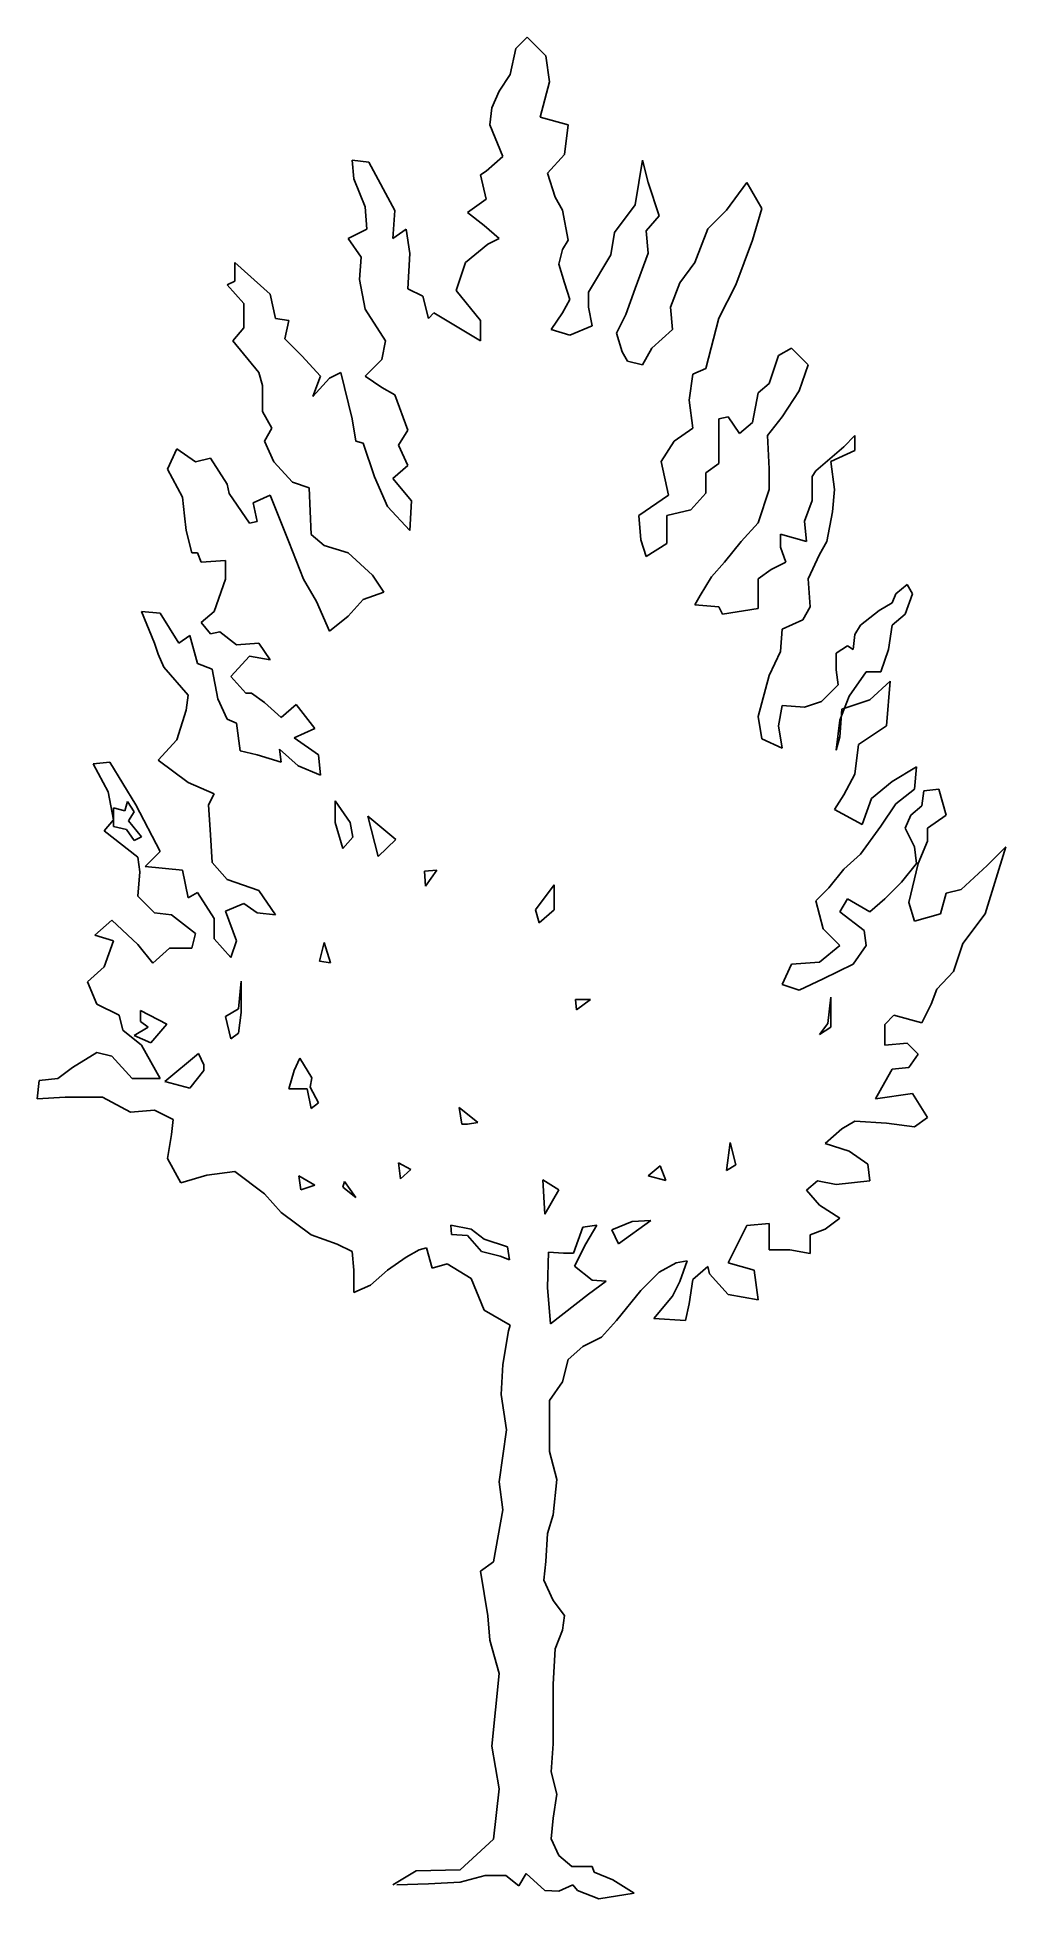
# Model space of a CAD drawing. Extents: x 1775 to 4046, y 360 to 4729.
import ezdxf

# ---------------------------------------------------------------- set-up
doc = ezdxf.new("R2010")
doc.units = 0
doc.header["$MEASUREMENT"] = 0
doc.layers.get('0').update_dxf_attribs({"linetype": 'CONTINUOUS'})

msp = doc.modelspace()

# ---------------------------------------------------------------- linework, layer by layer
at = {"color": 7, "linetype": 'Continuous'}
for p, q in [((2897.1102, 4702.7953), (2923.3145, 4729.0003)), ((2923.3145, 4729.0003), (2966.9887, 4685.3257)), ((2884.0079, 4641.6516), (2897.1102, 4702.7953)), ((2966.9887, 4685.3257), (2975.7234, 4624.1817)), ((2857.8033, 4602.3446), (2884.0079, 4641.6516)), ((2840.3335, 4563.0377), (2857.8033, 4602.3446)), ((2975.7234, 4624.1817), (2953.8864, 4541.2006)), ((2835.9662, 4523.7314), (2840.3335, 4563.0377)), ((2866.538, 4449.485), (2835.9662, 4523.7314)), ((2953.8864, 4541.2006), (3019.398, 4523.7314)), ((3019.398, 4523.7314), (3010.6628, 4453.8522)), ((2517.1447, 4396.5304), (2512.7773, 4440.2046)), ((2512.7773, 4440.2046), (2552.0841, 4435.837)), ((2552.0841, 4435.837), (2613.2279, 4322.284)), ((2814.1291, 4405.8108), (2827.2314, 4414.546)), ((2827.2314, 4414.546), (2866.538, 4449.485)), ((3010.6628, 4453.8522), (2971.3562, 4410.1784)), ((3176.6248, 4335.9324), (3194.0943, 4440.7503)), ((3194.0943, 4440.7503), (3207.1966, 4388.3413)), ((2543.3493, 4331.0188), (2517.1447, 4396.5304)), ((2827.2314, 4349.0347), (2814.1291, 4405.8108)), ((2971.3562, 4410.1784), (2988.8258, 4353.4019)), ((3207.1966, 4388.3413), (3233.4013, 4309.7277)), ((3390.6281, 4322.8301), (3438.6698, 4388.3413)), ((3438.6698, 4388.3413), (3473.6092, 4327.1976)), ((2547.7165, 4278.6099), (2543.3493, 4331.0188)), ((2783.5571, 4317.9168), (2827.2314, 4349.0347)), ((2988.8258, 4353.4019), (3006.2956, 4322.8301)), ((3128.5834, 4270.4211), (3176.6248, 4335.9324)), ((3473.6092, 4327.1976), (3451.7721, 4252.9513)), ((2613.2279, 4322.284), (2608.8604, 4256.7728)), ((2822.8638, 4287.3446), (2783.5571, 4317.9168)), ((2857.8033, 4256.7728), (2822.8638, 4287.3446)), ((3006.2956, 4322.8301), (3019.398, 4252.9513)), ((3233.4013, 4309.7277), (3202.8291, 4274.7883)), ((3346.9542, 4279.1559), (3390.6281, 4322.8301)), ((2504.0425, 4256.7728), (2547.7165, 4278.6099)), ((2534.6144, 4213.0986), (2504.0425, 4256.7728)), ((2608.8604, 4256.7728), (2639.4324, 4278.6099)), ((2639.4324, 4278.6099), (2648.1672, 4221.8334)), ((2779.1897, 4199.9963), (2831.5986, 4243.6705)), ((2831.5986, 4243.6705), (2857.8033, 4256.7728)), ((3019.398, 4252.9513), (3006.2956, 4231.1142)), ((3119.8483, 4218.0122), (3128.5834, 4270.4211)), ((3202.8291, 4274.7883), (3207.1966, 4222.3794)), ((3316.3824, 4200.5423), (3346.9542, 4279.1559)), ((3451.7721, 4252.9513), (3412.4655, 4148.1334)), ((2237.6299, 4156.3221), (2237.6299, 4199.9963)), ((2237.6299, 4199.9963), (2320.6109, 4125.7503)), ((2530.247, 4160.6893), (2534.6144, 4213.0986)), ((2648.1672, 4221.8334), (2643.7998, 4138.8526)), ((2757.3526, 4134.485), (2779.1897, 4199.9963)), ((3006.2956, 4231.1142), (2997.5605, 4196.1751)), ((2997.5605, 4196.1751), (3010.6628, 4152.5006)), ((3067.4393, 4130.6639), (3119.8483, 4218.0122)), ((3207.1966, 4222.3794), (3176.6248, 4139.3986)), ((3281.4426, 4152.5006), (3316.3824, 4200.5423)), ((2220.1602, 4147.5874), (2237.6299, 4156.3221)), ((2543.3493, 4090.8109), (2530.247, 4160.6893)), ((3010.6628, 4152.5006), (3023.7652, 4113.194)), ((3259.6055, 4095.7245), (3281.4426, 4152.5006)), ((2259.467, 4103.9132), (2220.1602, 4147.5874)), ((2320.6109, 4125.7503), (2333.7132, 4068.9741)), ((2643.7998, 4138.8526), (2678.7392, 4121.3827)), ((2678.7392, 4121.3827), (2691.8413, 4068.9741)), ((2814.1291, 4064.6062), (2757.3526, 4134.485)), ((3023.7652, 4113.194), (3006.2956, 4082.6221)), ((3067.4393, 4095.7245), (3067.4393, 4130.6639)), ((3176.6248, 4139.3986), (3154.7877, 4078.2546)), ((3412.4655, 4148.1334), (3373.1585, 4069.5198)), ((2259.467, 4047.1367), (2259.467, 4103.9132)), ((2333.7132, 4068.9741), (2364.2851, 4064.6062)), ((2364.2851, 4064.6062), (2355.5503, 4020.932)), ((2591.3908, 4016.5648), (2543.3493, 4090.8109)), ((2691.8413, 4068.9741), (2704.9437, 4082.0761)), ((2704.9437, 4082.0761), (2814.1291, 4016.5648)), ((2814.1291, 4016.5648), (2814.1291, 4064.6062)), ((3006.2956, 4082.6221), (2980.091, 4043.3152)), ((3076.1741, 4052.0503), (3067.4393, 4095.7245)), ((3154.7877, 4078.2546), (3132.9506, 4034.5804)), ((3263.9731, 4043.3152), (3259.6055, 4095.7245)), ((3373.1585, 4069.5198), (3342.5867, 3951.5993)), ((2233.2625, 4016.5648), (2259.467, 4047.1367)), ((2355.5503, 4020.932), (2394.8571, 3981.6254)), ((2980.091, 4043.3152), (3023.7652, 4030.2132)), ((3023.7652, 4030.2132), (3076.1741, 4052.0503)), ((3132.9506, 4034.5804), (3146.0529, 3990.9062)), ((3215.9314, 3999.6413), (3263.9731, 4043.3152)), ((2294.4064, 3942.3185), (2233.2625, 4016.5648)), ((2394.8571, 3981.6254), (2438.5311, 3933.5841)), ((2582.6559, 3972.8907), (2591.3908, 4016.5648)), ((3146.0529, 3990.9062), (3159.1552, 3969.0691)), ((3194.0943, 3960.3344), (3215.9314, 3999.6413)), ((3491.0791, 3916.6602), (3512.9158, 3982.1715)), ((3512.9158, 3982.1715), (3543.488, 3999.6413)), ((3543.488, 3999.6413), (3582.7946, 3960.3344)), ((2303.1412, 3911.7466), (2294.4064, 3942.3185)), ((2438.5311, 3933.5841), (2421.0616, 3885.5423)), ((2460.3682, 3929.2165), (2486.5726, 3942.3185)), ((2486.5726, 3942.3185), (2512.7773, 3833.133)), ((2543.3493, 3933.5841), (2582.6559, 3972.8907)), ((2582.6559, 3907.3794), (2543.3493, 3933.5841)), ((3159.1552, 3969.0691), (3194.0943, 3960.3344)), ((3312.0148, 3938.4973), (3303.2801, 3877.3536)), ((3342.5867, 3951.5993), (3312.0148, 3938.4973)), ((3582.7946, 3960.3344), (3560.9575, 3899.1907)), ((2303.1412, 3850.6029), (2303.1412, 3911.7466)), ((2421.0616, 3885.5423), (2460.3682, 3929.2165)), ((2613.2279, 3889.9099), (2582.6559, 3907.3794)), ((2643.7998, 3806.9288), (2613.2279, 3889.9099)), ((3451.7721, 3824.9443), (3464.8744, 3894.8231)), ((3464.8744, 3894.8231), (3491.0791, 3916.6602)), ((3560.9575, 3899.1907), (3521.6509, 3838.0466)), ((2324.9783, 3811.296), (2303.1412, 3850.6029)), ((3303.2801, 3877.3536), (3312.0148, 3811.8423)), ((2307.5086, 3780.7241), (2324.9783, 3811.296)), ((2512.7773, 3833.133), (2521.512, 3780.7241)), ((2621.9627, 3771.9893), (2643.7998, 3806.9288)), ((3312.0148, 3811.8423), (3268.3407, 3781.2701)), ((3373.1585, 3833.6794), (3394.9956, 3838.0466)), ((3373.1585, 3776.9026), (3373.1585, 3833.6794)), ((3394.9956, 3838.0466), (3421.2003, 3798.74)), ((3421.2003, 3798.74), (3451.7721, 3824.9443)), ((3521.6509, 3838.0466), (3486.7115, 3794.3725)), ((2080.403, 3715.2132), (2102.24, 3763.2546)), ((2102.24, 3763.2546), (2145.9142, 3732.6827)), ((2329.3457, 3732.6827), (2307.5086, 3780.7241)), ((2521.512, 3780.7241), (2538.9817, 3776.3569)), ((2538.9817, 3776.3569), (2565.1864, 3697.7433)), ((2643.7998, 3723.9476), (2621.9627, 3771.9893)), ((3268.3407, 3781.2701), (3237.7688, 3733.2284)), ((3373.1585, 3728.8612), (3373.1585, 3776.9026)), ((3486.7115, 3794.3725), (3491.0791, 3715.7589)), ((3600.2645, 3711.3913), (3665.7758, 3768.1682)), ((3691.98, 3759.4331), (3635.2036, 3733.2284)), ((3665.7758, 3768.1682), (3691.98, 3794.3725)), ((3691.98, 3794.3725), (3691.98, 3759.4331)), ((2115.3422, 3649.702), (2080.403, 3715.2132)), ((2145.9142, 3732.6827), (2180.8534, 3741.4175)), ((2180.8534, 3741.4175), (2220.1602, 3680.2735)), ((2373.0198, 3684.641), (2329.3457, 3732.6827)), ((2608.8604, 3693.3758), (2643.7998, 3723.9476)), ((3237.7688, 3733.2284), (3255.2383, 3654.6152)), ((3342.5867, 3707.0241), (3373.1585, 3728.8612)), ((3491.0791, 3715.7589), (3491.0791, 3667.7172)), ((3635.2036, 3733.2284), (3643.9387, 3667.7172)), ((2220.1602, 3680.2735), (2224.5276, 3658.4364)), ((2412.3266, 3671.5387), (2373.0198, 3684.641)), ((2416.694, 3562.3533), (2412.3266, 3671.5387)), ((2565.1864, 3697.7433), (2595.7582, 3627.8645)), ((2652.5347, 3640.9668), (2608.8604, 3693.3758)), ((3342.5867, 3658.9827), (3342.5867, 3707.0241)), ((3591.5294, 3698.2894), (3600.2645, 3711.3913)), ((3591.5294, 3641.5129), (3591.5294, 3698.2894)), ((2119.7096, 3606.0274), (2115.3422, 3649.702)), ((2224.5276, 3658.4364), (2272.5692, 3588.5579)), ((2281.3041, 3636.5993), (2320.6109, 3654.0692)), ((2290.0389, 3592.9251), (2281.3041, 3636.5993)), ((2320.6109, 3654.0692), (2364.2851, 3544.8837)), ((2595.7582, 3627.8645), (2648.1672, 3571.088)), ((2648.1672, 3571.088), (2652.5347, 3640.9668)), ((3255.2383, 3654.6152), (3185.3595, 3606.5735)), ((3307.6473, 3619.6758), (3342.5867, 3658.9827)), ((3491.0791, 3667.7172), (3464.8744, 3589.1039)), ((3574.0599, 3593.4711), (3591.5294, 3641.5129)), ((3643.9387, 3667.7172), (3639.5711, 3615.3086)), ((2124.0771, 3571.088), (2119.7096, 3606.0274)), ((2272.5692, 3588.5579), (2290.0389, 3592.9251)), ((3185.3595, 3606.5735), (3189.7271, 3549.7973)), ((3250.8711, 3606.5735), (3307.6473, 3619.6758)), ((3250.8711, 3541.0622), (3250.8711, 3606.5735)), ((3464.8744, 3589.1039), (3425.5678, 3545.4298)), ((3578.4274, 3545.4298), (3574.0599, 3593.4711)), ((3639.5711, 3615.3086), (3626.4688, 3545.4298)), ((2137.1793, 3518.6791), (2124.0771, 3571.088)), ((2364.2851, 3544.8837), (2399.2243, 3457.5354)), ((2447.266, 3536.1486), (2416.694, 3562.3533)), ((3189.7271, 3549.7973), (3202.8291, 3510.4904)), ((3202.8291, 3510.4904), (3250.8711, 3541.0622)), ((3425.5678, 3545.4298), (3386.2609, 3497.388)), ((3517.2834, 3532.3271), (3517.2834, 3562.8993)), ((3517.2834, 3562.8993), (3578.4274, 3545.4298)), ((3626.4688, 3545.4298), (3608.9993, 3514.8576)), ((2150.2816, 3518.6791), (2137.1793, 3518.6791)), ((2159.0164, 3496.842), (2150.2816, 3518.6791)), ((2215.7928, 3501.2096), (2159.0164, 3496.842)), ((2215.7928, 3457.5354), (2215.7928, 3501.2096)), ((2504.0425, 3518.6791), (2447.266, 3536.1486)), ((2560.8188, 3466.2702), (2504.0425, 3518.6791)), ((3386.2609, 3497.388), (3355.689, 3462.449)), ((3495.4463, 3479.9185), (3530.3857, 3497.388)), ((3530.3857, 3497.388), (3517.2834, 3532.3271)), ((3608.9993, 3514.8576), (3582.7946, 3458.0814)), ((2189.5882, 3381.6516), (2215.7928, 3457.5354)), ((2399.2243, 3457.5354), (2429.7963, 3405.1261)), ((2587.0233, 3426.9632), (2560.8188, 3466.2702)), ((3355.689, 3462.449), (3329.4844, 3418.7745)), ((3464.8744, 3458.0814), (3495.4463, 3479.9185)), ((3464.8744, 3414.4073), (3464.8744, 3458.0814)), ((3582.7946, 3458.0814), (3587.1622, 3392.5702)), ((2504.0425, 3370.1871), (2538.9817, 3409.4937)), ((2538.9817, 3409.4937), (2587.0233, 3426.9632)), ((3329.4844, 3418.7745), (3316.3824, 3396.9374)), ((3464.8744, 3388.2026), (3464.8744, 3414.4073)), ((3779.3284, 3401.3049), (3788.0635, 3423.142)), ((3788.0635, 3423.142), (3814.2678, 3444.9791)), ((3827.3701, 3423.142), (3809.9006, 3375.1006)), ((3814.2678, 3444.9791), (3827.3701, 3423.142)), ((2049.8309, 3307.4053), (2019.2591, 3381.6516)), ((2019.2591, 3381.6516), (2062.9332, 3377.2841)), ((2062.9332, 3377.2841), (2106.6074, 3307.4053)), ((2159.0164, 3355.447), (2189.5882, 3381.6516)), ((2429.7963, 3405.1261), (2460.3682, 3335.2476)), ((2460.3682, 3335.2476), (2504.0425, 3370.1871)), ((3316.3824, 3396.9374), (3373.1585, 3392.5702)), ((3373.1585, 3392.5702), (3381.8936, 3375.1006)), ((3381.8936, 3375.1006), (3464.8744, 3388.2026)), ((3587.1622, 3392.5702), (3569.6923, 3361.998)), ((3705.0824, 3348.896), (3748.7565, 3383.8351)), ((3748.7565, 3383.8351), (3779.3284, 3401.3049)), ((3809.9006, 3375.1006), (3779.3284, 3348.896)), ((2106.6074, 3307.4053), (2132.8119, 3324.8751)), ((2132.8119, 3324.8751), (2150.2816, 3259.3639)), ((2180.8534, 3329.2423), (2159.0164, 3355.447)), ((2202.6905, 3333.6099), (2180.8534, 3329.2423)), ((2241.9973, 3303.0377), (2202.6905, 3333.6099)), ((3521.6509, 3340.1609), (3517.2834, 3287.752)), ((3569.6923, 3361.998), (3521.6509, 3340.1609)), ((3687.6128, 3292.1195), (3691.98, 3327.0589)), ((3691.98, 3327.0589), (3705.0824, 3348.896)), ((3779.3284, 3348.896), (3770.5936, 3292.1195)), ((2058.5657, 3281.201), (2049.8309, 3307.4053)), ((2071.668, 3250.6291), (2058.5657, 3281.201)), ((2228.895, 3228.792), (2272.5692, 3276.8334)), ((2294.4064, 3307.4053), (2241.9973, 3303.0377)), ((2272.5692, 3276.8334), (2320.6109, 3268.0986)), ((2320.6109, 3268.0986), (2294.4064, 3307.4053)), ((3517.2834, 3287.752), (3491.0791, 3230.9755)), ((3648.3059, 3283.3847), (3674.5105, 3300.8543)), ((3648.3059, 3244.0778), (3648.3059, 3283.3847)), ((3674.5105, 3300.8543), (3687.6128, 3292.1195)), ((3770.5936, 3292.1195), (3753.1241, 3239.7106)), ((2128.4445, 3185.1179), (2071.668, 3250.6291)), ((2150.2816, 3259.3639), (2185.2208, 3246.2616)), ((2185.2208, 3246.2616), (2198.3231, 3176.3827)), ((3652.6734, 3209.1384), (3648.3059, 3244.0778)), ((3718.1847, 3239.7106), (3678.8781, 3182.9341)), ((3753.1241, 3239.7106), (3718.1847, 3239.7106)), ((2263.8344, 3189.4851), (2228.895, 3228.792)), ((2276.9365, 3189.4851), (2263.8344, 3189.4851)), ((2307.5086, 3167.648), (2276.9365, 3189.4851)), ((3491.0791, 3230.9755), (3464.8744, 3134.8924)), ((3613.3665, 3169.8318), (3652.6734, 3209.1384)), ((3726.9195, 3174.1993), (3774.9612, 3217.8735)), ((3774.9612, 3217.8735), (3766.2264, 3113.0553)), ((2102.24, 3080.2996), (2124.0771, 3150.1785)), ((2124.0771, 3150.1785), (2128.4445, 3185.1179)), ((2198.3231, 3176.3827), (2220.1602, 3128.341)), ((2346.8154, 3132.7086), (2307.5086, 3167.648)), ((2381.7548, 3163.2808), (2346.8154, 3132.7086)), ((2425.4289, 3106.5039), (2381.7548, 3163.2808)), ((3512.9158, 3113.0553), (3521.6509, 3161.0966)), ((3521.6509, 3161.0966), (3574.0599, 3156.7294)), ((3574.0599, 3156.7294), (3613.3665, 3169.8318)), ((3678.8781, 3182.9341), (3657.041, 3126.1576)), ((3657.041, 3086.851), (3661.4082, 3152.3622)), ((3661.4082, 3152.3622), (3726.9195, 3174.1993)), ((2220.1602, 3128.341), (2241.9973, 3119.6066)), ((2241.9973, 3119.6066), (2250.7321, 3054.095)), ((2377.3872, 3084.6668), (2425.4289, 3106.5039)), ((3464.8744, 3134.8924), (3473.6092, 3082.4834)), ((3521.6509, 3060.6463), (3512.9158, 3113.0553)), ((3657.041, 3126.1576), (3648.3059, 3056.2788)), ((3766.2264, 3113.0553), (3700.7152, 3069.3811)), ((2058.5657, 3032.2579), (2102.24, 3080.2996)), ((2346.8154, 3027.8907), (2342.448, 3058.4626)), ((2342.448, 3058.4626), (2386.1221, 3019.1559)), ((2434.1637, 3045.3602), (2377.3872, 3084.6668)), ((3473.6092, 3082.4834), (3521.6509, 3060.6463)), ((3648.3059, 3056.2788), (3657.041, 3086.851)), ((3700.7152, 3069.3811), (3691.98, 2999.5023)), ((1905.7061, 3023.5232), (1945.0129, 3027.8907)), ((1940.6455, 2958.0119), (1905.7061, 3023.5232)), ((1945.0129, 3027.8907), (2006.1568, 2927.44)), ((2128.4445, 2979.849), (2058.5657, 3032.2579)), ((2250.7321, 3054.095), (2290.0389, 3045.3602)), ((2290.0389, 3045.3602), (2346.8154, 3027.8907)), ((2386.1221, 3019.1559), (2438.5311, 2997.3185)), ((2438.5311, 2997.3185), (2434.1637, 3045.3602)), ((3779.3284, 2982.0328), (3836.1049, 3016.9722)), ((3836.1049, 3016.9722), (3831.7377, 2964.5632)), ((2189.5882, 2953.6443), (2128.4445, 2979.849)), ((3691.98, 2999.5023), (3665.7758, 2951.4609)), ((3731.287, 2942.7258), (3779.3284, 2982.0328)), ((1953.7478, 2892.5006), (1940.6455, 2958.0119)), ((1979.9519, 2913.7917), (1986.5031, 2935.6288)), ((1986.5031, 2935.6288), (2001.789, 2911.6083)), ((2006.1568, 2927.44), (2062.9332, 2818.2546)), ((2176.4861, 2927.44), (2189.5882, 2953.6443)), ((2180.8534, 2857.5612), (2176.4861, 2927.44)), ((2473.4701, 2936.7208), (2473.4701, 2886.4957)), ((2508.4095, 2886.4957), (2473.4701, 2936.7208)), ((3665.7758, 2951.4609), (3643.9387, 2916.5215)), ((3709.4499, 2881.5821), (3731.287, 2942.7258)), ((3788.0635, 2929.6238), (3753.1241, 2877.2145)), ((3831.7377, 2964.5632), (3788.0635, 2929.6238)), ((3849.2072, 2925.2563), (3853.5748, 2960.1957)), ((3853.5748, 2960.1957), (3888.5138, 2964.5632)), ((3888.5138, 2964.5632), (3905.9837, 2903.4192)), ((1931.9107, 2866.296), (1953.7478, 2892.5006)), ((1953.7475, 2920.3427), (1979.9519, 2913.7917)), ((1953.7475, 2876.6685), (1953.7475, 2920.3427)), ((2001.789, 2911.6083), (1988.6867, 2889.7708)), ((1988.6867, 2889.7708), (2019.2587, 2852.648)), ((2473.4701, 2886.4957), (2490.9398, 2825.3513)), ((2514.9607, 2851.5559), (2508.4095, 2886.4957)), ((2549.8996, 2900.6897), (2573.9204, 2806.7897)), ((2615.4108, 2846.097), (2549.8996, 2900.6897)), ((3643.9387, 2916.5215), (3709.4499, 2881.5821)), ((3809.9006, 2872.8473), (3823.0026, 2903.4192)), ((3823.0026, 2903.4192), (3849.2072, 2925.2563)), ((3905.9837, 2903.4192), (3862.3095, 2872.8473)), ((2010.5241, 2805.1523), (1931.9107, 2866.296)), ((1984.3193, 2870.1175), (1953.7475, 2876.6685)), ((2001.789, 2843.9129), (1984.3193, 2870.1175)), ((2019.2587, 2852.648), (2001.789, 2843.9129)), ((2185.2208, 2792.05), (2180.8534, 2857.5612)), ((2490.9398, 2825.3513), (2514.9607, 2851.5559)), ((2573.9204, 2806.7897), (2615.4108, 2846.097)), ((3753.1241, 2877.2145), (3705.0824, 2811.7033)), ((3831.7377, 2829.1732), (3809.9006, 2872.8473)), ((3862.3095, 2842.2755), (3840.4724, 2789.8662)), ((3862.3095, 2872.8473), (3862.3095, 2842.2755)), ((2014.8917, 2770.2129), (2010.5241, 2805.1523)), ((2062.9332, 2818.2546), (2027.9938, 2783.3152)), ((3705.0824, 2811.7033), (3665.7758, 2776.7642)), ((3836.1049, 2789.8662), (3831.7377, 2829.1732)), ((4045.741, 2829.1732), (3997.6992, 2671.946)), ((4002.0668, 2785.499), (4045.741, 2829.1732)), ((2010.5241, 2713.4364), (2014.8917, 2770.2129)), ((2027.9938, 2783.3152), (2115.3422, 2774.5805)), ((2115.3422, 2774.5805), (2128.4445, 2709.0692)), ((2220.1602, 2752.7434), (2185.2208, 2792.05)), ((2294.4064, 2726.5387), (2220.1602, 2752.7434)), ((2711.4939, 2774.0348), (2683.1057, 2771.8506)), ((2683.1057, 2771.8506), (2685.2895, 2736.9116)), ((2685.2895, 2736.9116), (2711.4939, 2774.0348)), ((3665.7758, 2776.7642), (3630.8363, 2733.0901)), ((3801.1655, 2746.192), (3836.1049, 2789.8662)), ((3840.4724, 2789.8662), (3818.6353, 2698.1507)), ((3940.9231, 2728.7225), (4002.0668, 2785.499)), ((2049.8309, 2674.1298), (2010.5241, 2713.4364)), ((2128.4445, 2709.0692), (2150.2816, 2722.1715)), ((2150.2816, 2722.1715), (2189.5882, 2661.0275)), ((2333.7132, 2669.7622), (2294.4064, 2726.5387)), ((2986.6413, 2740.1867), (2942.9671, 2681.2268)), ((2986.6413, 2681.2268), (2986.6413, 2740.1867)), ((3630.8363, 2733.0901), (3600.2645, 2702.5179)), ((3761.8589, 2706.8854), (3801.1655, 2746.192)), ((3892.8814, 2671.946), (3905.9837, 2719.9877)), ((3905.9837, 2719.9877), (3940.9231, 2728.7225)), ((2089.1377, 2669.7622), (2049.8309, 2674.1298)), ((2145.9142, 2626.0881), (2089.1377, 2669.7622)), ((2215.7928, 2678.4973), (2259.467, 2695.9669)), ((2241.9973, 2608.6185), (2215.7928, 2678.4973)), ((2259.467, 2695.9669), (2290.0389, 2674.1298)), ((2290.0389, 2674.1298), (2333.7132, 2669.7622)), ((2942.9671, 2681.2268), (2951.7019, 2650.6546)), ((2951.7019, 2650.6546), (2986.6413, 2681.2268)), ((3600.2645, 2702.5179), (3617.734, 2637.0066)), ((3657.041, 2676.3136), (3674.5105, 2706.8854)), ((3713.8171, 2632.6394), (3657.041, 2676.3136)), ((3674.5105, 2706.8854), (3726.9195, 2676.3136)), ((3726.9195, 2676.3136), (3761.8589, 2706.8854)), ((3818.6353, 2698.1507), (3831.7377, 2654.4761)), ((3831.7377, 2654.4761), (3892.8814, 2671.946)), ((3997.6992, 2671.946), (3945.2903, 2602.0675)), ((1910.0737, 2621.7209), (1949.3803, 2656.6603)), ((1953.7478, 2608.6185), (1910.0737, 2621.7209)), ((1949.3803, 2656.6603), (2010.5241, 2599.8834)), ((2137.1793, 2591.149), (2145.9142, 2626.0881)), ((2189.5882, 2661.0275), (2189.5882, 2612.9861)), ((3617.734, 2637.0066), (3657.041, 2597.7)), ((3718.1847, 2597.7), (3713.8171, 2632.6394)), ((1931.9107, 2547.4745), (1953.7478, 2608.6185)), ((2010.5241, 2599.8834), (2045.4635, 2556.2096)), ((2045.4635, 2556.2096), (2084.7703, 2591.149)), ((2084.7703, 2591.149), (2137.1793, 2591.149)), ((2189.5882, 2612.9861), (2228.895, 2569.3116)), ((2228.895, 2569.3116), (2241.9973, 2608.6185)), ((2447.2657, 2604.797), (2436.3471, 2561.1225)), ((2462.5516, 2556.7553), (2447.2657, 2604.797)), ((3657.041, 2597.7), (3608.9993, 2558.393)), ((3687.6128, 2554.0258), (3718.1847, 2597.7)), ((3945.2903, 2602.0675), (3923.4532, 2536.5559)), ((1892.6038, 2512.5354), (1931.9107, 2547.4745)), ((2436.3471, 2561.1225), (2462.5516, 2556.7553)), ((3543.488, 2554.0258), (3521.6509, 2505.9841)), ((3608.9993, 2558.393), (3543.488, 2554.0258)), ((3617.734, 2519.0864), (3687.6128, 2554.0258)), ((3923.4532, 2536.5559), (3884.1466, 2495.0656)), ((1914.441, 2460.1261), (1892.6038, 2512.5354)), ((2252.9157, 2514.1728), (2246.3645, 2448.6616)), ((2252.9157, 2439.9268), (2252.9157, 2514.1728)), ((3521.6509, 2505.9841), (3560.9575, 2492.8818)), ((3560.9575, 2492.8818), (3617.734, 2519.0864)), ((3884.1466, 2495.0656), (3871.0443, 2460.1261)), ((1966.85, 2433.9219), (1914.441, 2460.1261)), ((2246.3645, 2448.6616), (2215.7927, 2431.192)), ((3071.8062, 2470.4987), (3036.8668, 2470.4987)), ((3036.8668, 2470.4987), (3039.0506, 2446.4778)), ((3039.0506, 2446.4778), (3071.8062, 2470.4987)), ((3635.2029, 2475.9579), (3628.6519, 2414.8142)), ((3635.2029, 2406.0795), (3635.2029, 2475.9579)), ((3871.0443, 2460.1261), (3849.2072, 2416.452)), ((1975.5849, 2398.9824), (1966.85, 2433.9219)), ((2001.789, 2386.4258), (2034.5447, 2406.0795)), ((2017.075, 2445.3861), (2078.2188, 2412.6304)), ((2017.075, 2419.1814), (2017.075, 2445.3861)), ((2034.5447, 2406.0795), (2017.075, 2419.1814)), ((2078.2188, 2412.6304), (2041.0958, 2368.9563)), ((2215.7927, 2431.192), (2228.8948, 2378.7831)), ((2246.3645, 2391.8851), (2252.9157, 2439.9268)), ((3628.6519, 2414.8142), (3608.9986, 2388.6096)), ((3608.9986, 2388.6096), (3635.2029, 2406.0795)), ((3783.6959, 2433.9219), (3761.8589, 2412.0848)), ((3761.8589, 2412.0848), (3761.8589, 2364.043)), ((3849.2072, 2416.452), (3783.6959, 2433.9219)), ((2019.2591, 2364.043), (1975.5849, 2398.9824)), ((2041.0958, 2368.9563), (2001.789, 2386.4258)), ((2062.9332, 2285.4295), (2019.2591, 2364.043)), ((2228.8948, 2378.7831), (2246.3645, 2391.8851)), ((3761.8589, 2364.043), (3814.2678, 2368.4102)), ((3814.2678, 2368.4102), (3840.4724, 2342.206)), ((1857.6645, 2311.6341), (1914.441, 2346.5732)), ((1914.441, 2346.5732), (1949.3803, 2337.8384)), ((1949.3803, 2337.8384), (1997.422, 2285.4295)), ((2152.465, 2343.8437), (2073.8516, 2278.3324)), ((2165.5673, 2317.6391), (2152.465, 2343.8437)), ((2165.5673, 2304.5367), (2165.5673, 2317.6391)), ((2377.387, 2304.5367), (2390.4894, 2332.9252)), ((2390.4894, 2332.9252), (2418.8774, 2287.0672)), ((3840.4724, 2342.206), (3818.6353, 2311.6341)), ((1774.6836, 2237.3877), (1779.051, 2281.0619)), ((1779.051, 2281.0619), (1822.7251, 2285.4295)), ((1822.7251, 2285.4295), (1857.6645, 2311.6341)), ((1997.422, 2285.4295), (2062.9332, 2285.4295)), ((2073.8516, 2278.3324), (2132.8117, 2263.0463)), ((2132.8117, 2263.0463), (2165.5673, 2304.5367)), ((2364.2847, 2260.8626), (2377.387, 2304.5367)), ((2418.8774, 2287.0672), (2414.51, 2265.2301)), ((3761.8589, 2276.6947), (3740.0218, 2237.3877)), ((3779.3284, 2307.2665), (3761.8589, 2276.6947)), ((3818.6353, 2311.6341), (3779.3284, 2307.2665)), ((1840.1948, 2241.7553), (1774.6836, 2237.3877)), ((1927.5434, 2241.7553), (1840.1948, 2241.7553)), ((1993.0546, 2206.8159), (1927.5434, 2241.7553)), ((2407.9589, 2260.8626), (2364.2847, 2260.8626)), ((2416.6938, 2215.005), (2407.9589, 2260.8626)), ((2414.51, 2265.2301), (2434.1635, 2228.1069)), ((2434.1635, 2228.1069), (2416.6938, 2215.005)), ((3740.0218, 2237.3877), (3827.3701, 2250.4901)), ((3827.3701, 2250.4901), (3862.3095, 2193.7136)), ((2049.8309, 2211.1834), (1993.0546, 2206.8159)), ((2093.5051, 2189.3464), (2049.8309, 2211.1834)), ((2089.1377, 2154.407), (2093.5051, 2189.3464)), ((2763.9029, 2217.1884), (2807.5772, 2182.2493)), ((2770.4542, 2177.8818), (2763.9029, 2217.1884)), ((3691.98, 2184.9788), (3661.4082, 2167.5093)), ((3766.2264, 2180.6112), (3691.98, 2184.9788)), ((3862.3095, 2193.7136), (3831.7377, 2171.8765)), ((2080.403, 2097.6305), (2089.1377, 2154.407)), ((2783.5564, 2177.8818), (2770.4542, 2177.8818)), ((2807.5772, 2182.2493), (2783.5564, 2177.8818)), ((3661.4082, 2167.5093), (3622.1012, 2132.5699)), ((3831.7377, 2171.8765), (3766.2264, 2180.6112)), ((2110.9748, 2040.854), (2080.403, 2097.6305)), ((3399.3628, 2135.2993), (3390.6281, 2069.7881)), ((3412.4648, 2082.8904), (3399.3628, 2135.2993)), ((3622.1012, 2132.5699), (3678.8781, 2115.1)), ((3678.8781, 2115.1), (3722.5522, 2084.5281)), ((2172.1187, 2058.3238), (2110.9748, 2040.854)), ((2237.6299, 2067.0586), (2172.1187, 2058.3238)), ((2307.5086, 2014.6497), (2237.6299, 2067.0586)), ((2388.305, 2056.6861), (2392.6724, 2023.9301)), ((2425.4279, 2034.8487), (2388.305, 2056.6861)), ((2621.9618, 2087.258), (2626.3292, 2050.1348)), ((2650.3501, 2071.9719), (2621.9618, 2087.258)), ((2626.3292, 2050.1348), (2650.3501, 2071.9719)), ((3235.5843, 2080.7066), (3207.1959, 2056.6858)), ((3207.1959, 2056.6858), (3248.6867, 2045.7672)), ((3248.6867, 2045.7672), (3235.5843, 2080.7066)), ((3390.6281, 2069.7881), (3412.4648, 2082.8904)), ((3722.5522, 2084.5281), (3726.9195, 2045.2215)), ((2346.8154, 1970.9755), (2307.5086, 2014.6497)), ((2392.6724, 2023.9301), (2425.4279, 2034.8487)), ((2495.3067, 2043.5838), (2490.9393, 2030.4815)), ((2490.9393, 2030.4815), (2521.5112, 2006.4606)), ((2521.5112, 2006.4606), (2495.3067, 2043.5838)), ((2960.4366, 2047.951), (2964.8042, 1967.154)), ((2997.5598, 2023.9301), (2960.4366, 2047.951)), ((2964.8042, 1967.154), (2997.5598, 2023.9301)), ((3604.6317, 2045.2215), (3578.4274, 2023.3844)), ((3578.4274, 2023.3844), (3608.9993, 1988.445)), ((3648.3059, 2036.4868), (3604.6317, 2045.2215)), ((3726.9195, 2045.2215), (3648.3059, 2036.4868)), ((2416.694, 1918.5662), (2346.8154, 1970.9755)), ((3608.9993, 1988.445), (3657.041, 1957.8732)), ((2792.2918, 1932.2146), (2744.2503, 1940.9493)), ((2744.2503, 1940.9493), (2746.4339, 1919.1123)), ((2822.8637, 1908.1937), (2792.2918, 1932.2146)), ((3054.3367, 1936.5821), (3032.4999, 1875.4381)), ((3087.0923, 1940.9493), (3054.3367, 1936.5821)), ((3060.888, 1897.2752), (3087.0923, 1940.9493)), ((3170.0734, 1949.6841), (3122.0317, 1930.0308)), ((3122.0317, 1930.0308), (3137.3178, 1897.2752)), ((3137.3178, 1897.2752), (3213.7476, 1951.8679)), ((3213.7476, 1951.8679), (3170.0734, 1949.6841)), ((3438.6698, 1940.4033), (3394.9956, 1853.0553)), ((3491.0791, 1944.7709), (3438.6698, 1940.4033)), ((3491.0791, 1883.6272), (3491.0791, 1944.7709)), ((3622.1012, 1931.6685), (3587.1622, 1918.5662)), ((3657.041, 1957.8732), (3622.1012, 1931.6685)), ((2477.8379, 1896.7291), (2416.694, 1918.5662)), ((2512.7773, 1879.2596), (2477.8379, 1896.7291)), ((2517.1447, 1835.5854), (2512.7773, 1879.2596)), ((2670.0043, 1883.6272), (2639.4324, 1866.1573)), ((2687.474, 1887.9944), (2670.0043, 1883.6272)), ((2700.5763, 1839.953), (2687.474, 1887.9944)), ((2746.4339, 1919.1123), (2783.5571, 1916.9285)), ((2783.5571, 1916.9285), (2816.3127, 1879.8056)), ((2816.3127, 1879.8056), (2859.9869, 1868.8871)), ((2877.4566, 1890.7242), (2822.8637, 1908.1937)), ((2881.8238, 1860.1523), (2877.4566, 1890.7242)), ((3034.6834, 1844.8662), (3060.888, 1897.2752)), ((3539.1204, 1883.6272), (3491.0791, 1883.6272)), ((3587.1622, 1874.8921), (3539.1204, 1883.6272)), ((3587.1622, 1918.5662), (3587.1622, 1874.8921)), ((2517.1447, 1783.1765), (2517.1447, 1835.5854)), ((2595.7582, 1835.5854), (2556.4514, 1800.646)), ((2639.4324, 1866.1573), (2595.7582, 1835.5854)), ((2735.5155, 1850.8715), (2700.5763, 1839.953)), ((2792.292, 1815.9321), (2735.5155, 1850.8715)), ((2859.9869, 1868.8871), (2881.8238, 1860.1523)), ((2973.5397, 1877.6219), (2971.3559, 1794.6411)), ((3008.4791, 1875.4381), (2973.5397, 1877.6219)), ((3032.4999, 1875.4381), (3008.4791, 1875.4381)), ((3076.1738, 1812.1106), (3034.6834, 1844.8662)), ((3272.7079, 1853.0553), (3233.4013, 1831.2182)), ((3298.9125, 1857.4225), (3272.7079, 1853.0553)), ((3281.4426, 1809.3811), (3298.9125, 1857.4225)), ((3346.9542, 1844.3202), (3312.0148, 1813.7484)), ((3351.3214, 1826.8507), (3346.9542, 1844.3202)), ((3394.9956, 1853.0553), (3456.1397, 1835.5854)), ((3456.1397, 1835.5854), (3464.8744, 1765.707)), ((2556.4514, 1800.646), (2517.1447, 1783.1765)), ((2822.8638, 1741.6861), (2792.292, 1815.9321)), ((2971.3559, 1794.6411), (2977.9069, 1709.4763)), ((3067.439, 1779.355), (3108.9297, 1809.9268)), ((3108.9297, 1809.9268), (3076.1738, 1812.1106)), ((3233.4013, 1831.2182), (3189.7271, 1787.5441)), ((3263.9731, 1774.4417), (3281.4426, 1809.3811)), ((3312.0148, 1813.7484), (3303.2801, 1756.9719)), ((3394.9956, 1778.8089), (3351.3214, 1826.8507)), ((2977.9069, 1709.4763), (3067.439, 1779.355)), ((3189.7271, 1787.5441), (3132.9506, 1717.6651)), ((3220.2989, 1722.0326), (3263.9731, 1774.4417)), ((3303.2801, 1756.9719), (3294.545, 1717.6651)), ((3464.8744, 1765.707), (3394.9956, 1778.8089)), ((2884.0079, 1706.7465), (2822.8638, 1741.6861)), ((2879.6403, 1693.6442), (2884.0079, 1706.7465)), ((3132.9506, 1717.6651), (3098.0112, 1678.3585)), ((3294.545, 1717.6651), (3220.2989, 1722.0326)), ((2866.538, 1613.9389), (2879.6403, 1693.6442)), ((3098.0112, 1678.3585), (3054.337, 1656.5212)), ((3019.398, 1625.9492), (3006.2956, 1573.5402)), ((3054.337, 1656.5212), (3019.398, 1625.9492)), ((2862.1705, 1544.0601), (2866.538, 1613.9389)), ((3006.2956, 1573.5402), (2975.7234, 1529.8661)), ((2875.2728, 1461.0793), (2862.1705, 1544.0601)), ((2975.7234, 1529.8661), (2975.7234, 1409.7621)), ((2857.8033, 1338.7916), (2875.2728, 1461.0793)), ((2975.7234, 1409.7621), (2993.1933, 1344.2508)), ((2866.538, 1273.2803), (2857.8033, 1338.7916)), ((2993.1933, 1344.2508), (2984.4582, 1261.2699)), ((2844.7009, 1150.9926), (2866.538, 1273.2803)), ((2984.4582, 1261.2699), (2971.3562, 1217.5957)), ((2971.3562, 1217.5957), (2966.9887, 1152.0845)), ((2814.1291, 1129.1556), (2844.7009, 1150.9926)), ((2966.9887, 1152.0845), (2962.6211, 1108.4103)), ((2831.5986, 1024.3374), (2814.1291, 1129.1556)), ((2962.6211, 1108.4103), (2984.4582, 1060.3687)), ((2984.4582, 1060.3687), (3010.6628, 1025.4293)), ((2835.9662, 967.56118), (2831.5986, 1024.3374)), ((3010.6628, 1025.4293), (3006.2956, 990.48998)), ((2857.8033, 888.9476), (2835.9662, 967.56118)), ((3006.2956, 990.48998), (2988.8258, 946.8158)), ((2988.8258, 946.8158), (2984.4582, 863.83502)), ((2840.3335, 718.6183), (2857.8033, 888.9476)), ((2984.4582, 863.83502), (2984.4582, 811.42591)), ((2984.4582, 811.42591), (2984.4582, 724.07757)), ((2857.8033, 618.16781), (2840.3335, 718.6183)), ((2984.4582, 724.07757), (2980.091, 658.56632)), ((2980.091, 658.56632), (2993.1933, 606.15738)), ((2844.7009, 500.24745), (2857.8033, 618.16781)), ((2993.1933, 606.15738), (2984.4582, 549.3808)), ((2984.4582, 549.3808), (2980.091, 501.33916)), ((2766.0875, 428.18495), (2844.7009, 500.24745)), ((2980.091, 501.33916), (2997.5605, 462.03246)), ((2997.5605, 462.03246), (3028.1324, 435.82791)), ((2608.8604, 393.24567), (2663.4531, 426.00125)), ((2691.8413, 395.42932), (2617.5953, 393.24567)), ((2663.4531, 426.00125), (2766.0875, 428.18495)), ((2766.0875, 399.79679), (2691.8413, 395.42932)), ((2825.0476, 415.08289), (2766.0875, 399.79679)), ((2873.089, 415.08289), (2825.0476, 415.08289)), ((2903.6612, 391.06189), (2873.089, 415.08289)), ((2921.1307, 419.45027), (2903.6612, 391.06189)), ((2964.8049, 380.14335), (2921.1307, 419.45027)), ((3030.3162, 393.24567), (2997.5605, 377.9597)), ((3028.1324, 435.82791), (3076.1741, 435.82791)), ((3041.2347, 380.14335), (3030.3162, 393.24567)), ((3076.1741, 435.82791), (3080.5413, 422.72576)), ((3080.5413, 422.72576), (3124.2155, 405.25606)), ((3124.2155, 405.25606), (3174.441, 373.59232)), ((2997.5605, 377.9597), (2964.8049, 380.14335)), ((3091.4602, 360.49004), (3041.2347, 380.14335)), ((3174.441, 373.59232), (3091.4602, 360.49004))]:
    msp.add_line(p, q, dxfattribs=at)

doc.saveas('drawing.dxf')
